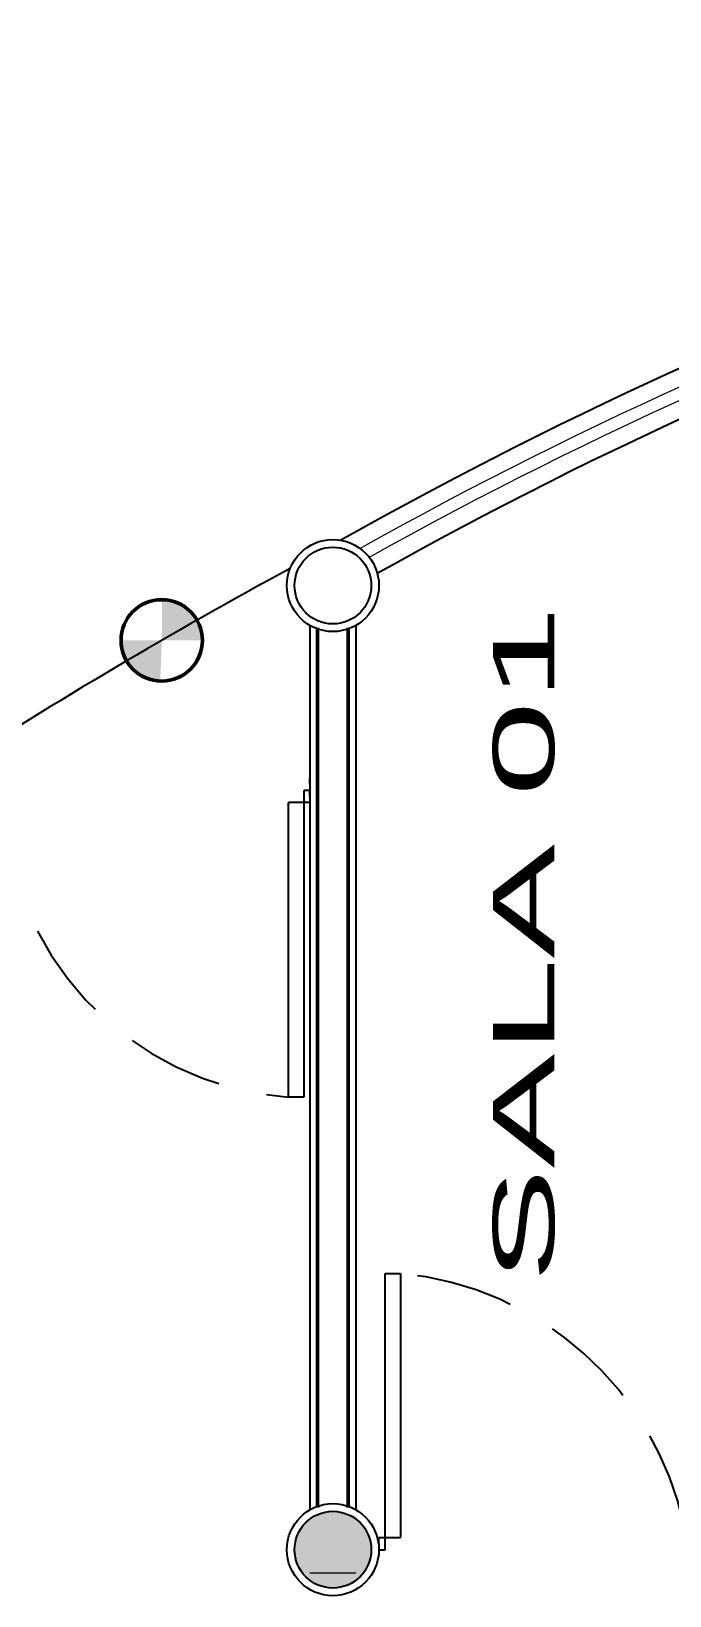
# Model space of a CAD drawing. Header units: millimetres. Extents: x 78.3 to 128, y 45 to 95.8.
# Drawn here: x 87.01 to 89.09, y 61 to 66.1 of the extents above; entities that cross this region are included whole.
import ezdxf

# ---------------------------------------------------------------- set-up
doc = ezdxf.new("R2010")
doc.units = ezdxf.units.MM
doc.header["$LTSCALE"] = 0.025
doc.linetypes.add('DASHED', pattern=[19.05, 12.7, -6.35])
for name, color, linetype, lineweight in [('EJES', 7, 'Continuous', 0), ('muebles', 255, 'Continuous', 25), ('MURO CARGA', 6, 'Continuous', 50), ('MURO DIVISORIO', 2, 'Continuous', 25), ('NOMBRES', 54, 'Continuous', 30), ('ventana', 4, 'Continuous', 15)]:
    doc.layers.add(name, color=color, linetype=linetype, lineweight=lineweight)
doc.styles.add('EST2', font='arial.ttf', dxfattribs={"width": 2, "height": 0.2})

msp = doc.modelspace()

# ---------------------------------------------------------------- hatches: boundary and pattern name
h = msp.add_hatch(color=3)
h.paths.add_polyline_path([(87.87, 61.154, 1), (88.12, 61.154, 1)])
h.paths.add_polyline_path([(92.87, 61.154, 1), (93.12, 61.154, 1)])
at = {"layer": 'MURO CARGA', "linetype": 'Continuous'}
for points in [[(87.5695, 64.1171), (87.4368, 64.1171, 0.007064), (87.4381, 64.2497, -0.411426)], [(87.4318, 63.9846, -0.403191), (87.3042, 64.1171), (87.4368, 64.1171, -0.007064)]]:
    msp.add_hatch(color=256, dxfattribs=at).paths.add_polyline_path(points)

# ---------------------------------------------------------------- linework, layer by layer
at = {"color": 3}
for centre, radius in [((87.995, 64.2958), 0.15), ((87.995, 64.2958), 0.125), ((87.995, 61.154), 0.15), ((87.995, 61.154), 0.125)]:
    msp.add_circle(centre, radius, dxfattribs=at)
at = {"layer": 'EJES'}
msp.add_line((87.92, 61.079), (88.07, 61.079), dxfattribs=at)
at = {"layer": 'EJES', "color": 3}
msp.add_line((87.92, 61.079), (88.07, 61.079), dxfattribs=at)
at = {"layer": 'muebles', "color": 0, "linetype": 'Continuous'}
for p, q in [((87.92, 63.6284), (87.9, 63.6284)), ((87.92, 63.6284), (87.9, 63.6284)), ((87.9, 63.6284), (87.9, 62.6284)), ((87.92, 63.6484), (87.92, 63.6684)), ((87.92, 63.6484), (87.92, 63.6684)), ((87.92, 63.6484), (87.92, 63.6284)), ((87.92, 63.6484), (87.92, 63.6284)), ((87.92, 63.6084), (87.92, 63.6284)), ((87.92, 63.6084), (87.92, 63.6284)), ((87.9, 63.5884), (87.85, 63.5884)), ((87.85, 62.6284), (87.85, 63.5884)), ((87.92, 63.5884), (87.9, 63.5884)), ((87.92, 63.6084), (87.92, 63.5884)), ((87.92, 63.6084), (87.92, 63.5884)), ((88.165, 61.154), (88.165, 62.054)), ((88.165, 62.054), (88.215, 62.054)), ((88.215, 62.054), (88.215, 61.194)), ((88.145, 61.174), (88.145, 61.194)), ((88.145, 61.194), (88.165, 61.194)), ((88.165, 61.194), (88.215, 61.194)), ((88.145, 61.174), (88.145, 61.154)), ((88.145, 61.154), (88.165, 61.154))]:
    msp.add_line(p, q, dxfattribs=at)
at = {"layer": 'muebles', "color": 0, "linetype": 'DASHED'}
msp.add_line((87.9, 62.6286), (87.85, 62.6284), dxfattribs=at)
for centre, radius, start, end in [((87.9247, 63.6304), 1.0048, 180.1122, 265.7335), ((88.1186, 61.0149), 1.0436, 11.8391, 84.7018)]:
    msp.add_arc(centre, radius, start, end, dxfattribs=at)
at = {"layer": 'MURO CARGA'}
for p, q in [((87.945, 64.1583), (87.945, 61.2915)), ((88.045, 64.1583), (88.045, 61.2915))]:
    msp.add_line(p, q, dxfattribs=at)
at = {"layer": 'MURO CARGA', "linetype": 'Continuous'}
msp.add_circle((87.4368, 64.1171), 0.1326, dxfattribs=at)
at = {"layer": 'MURO DIVISORIO'}
for p, q in [((87.92, 64.1659), (87.92, 61.2839)), ((88.07, 64.1659), (88.07, 61.2839))]:
    msp.add_line(p, q, dxfattribs=at)
for centre, radius, start, end in [((94.9296, 52.1814), 14.0742, 98.4724, 119.39672), ((94.9216, 52.2386), 13.868, 98.48353, 119.27685), ((95.8331, 49.5938), 16.7757, 118.39441, 127.37301)]:
    msp.add_arc(centre, radius, start, end, dxfattribs=at)
at = {"layer": 'ventana'}
for radius, start, end in [(14.0471, 98.55312, 119.18835), (14.0071, 98.55399, 119.13963)]:
    msp.add_arc((94.9342, 52.1534), radius, start, end, dxfattribs=at)

# ---------------------------------------------------------------- texts
at = {"layer": 'NOMBRES', "color": 0, "ltscale": 0.025, "style": 'EST2', "width": 2}
msp.add_text('SALA 01', height=0.2, rotation=90, dxfattribs=at).set_placement((88.7166, 62.0247))

doc.saveas('drawing.dxf')
